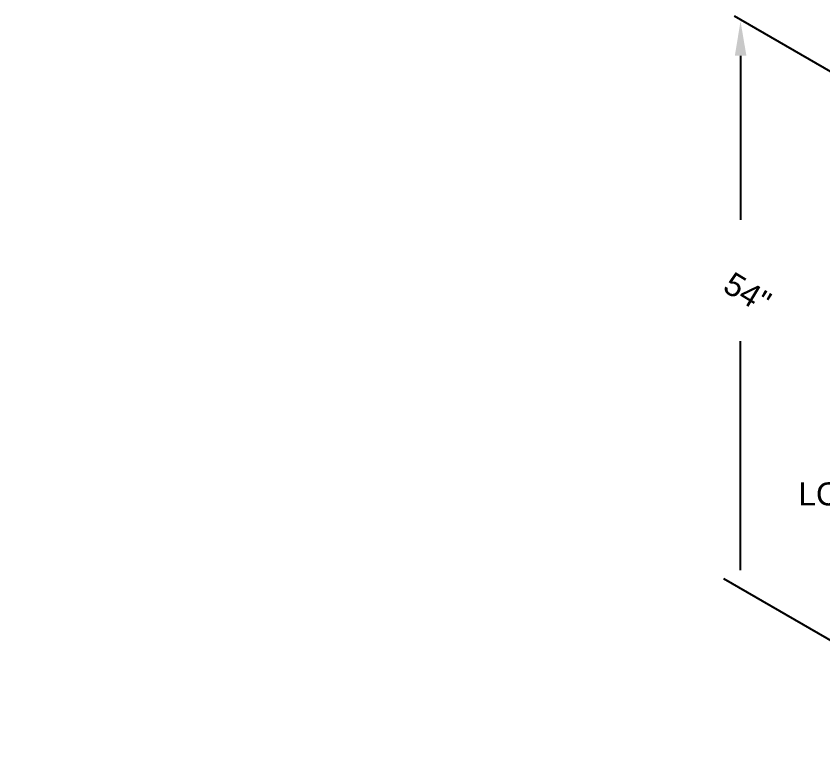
# Model space of a CAD drawing. Header units: feet. Extents: x -208 to 2089, y -974 to 342.
# Drawn here: x 184.2 to 254.5, y -943.3 to -879.6 of the extents above; entities that cross this region are included whole.
import ezdxf
from ezdxf import colors
from ezdxf.entities.mleader import LeaderData, LeaderLine
from ezdxf.math import Vec2, Vec3

# ---------------------------------------------------------------- set-up
doc = ezdxf.new("R2010")
doc.units = ezdxf.units.FT
doc.header["$MEASUREMENT"] = 0
doc.layers.add('DIMENSIONS', color=1, linetype='Continuous')
doc.layers.add('TEXT', color=1, linetype='Continuous')
doc.styles.add('NEI-A', font='arial.ttf', dxfattribs={"height": 0.1})

msp = doc.modelspace()

# ---------------------------------------------------------------- linework, layer by layer
at = {"layer": 'DIMENSIONS'}
for points in [[(283.13563, -900.59085), (246.76399, -879.59524)], [(247.29483, -883.03654), (247.29483, -897.31429)], [(247.29483, -927.79178), (247.29483, -907.87616)], [(271.32903, -943.25933), (245.83044, -928.54228)]]:
    msp.add_lwpolyline(points, dxfattribs=at)
msp.add_solid([(246.8006, -883.03654), (247.80736, -883.03654), (247.29483, -880.03456)], dxfattribs=at)

# ---------------------------------------------------------------- texts
at = {"layer": 'TEXT', "insert": (246.66947, -901.7418), "char_height": 2, "width": 4.1131351, "attachment_point": 1, "rotation": 328.7482662, "line_spacing_factor": 0.9, "style": 'NEI-A'}
msp.add_mtext('54"', dxfattribs=at)

# ---------------------------------------------------------------- leaders
at = {"layer": 'TEXT'}
ml = msp.add_multileader_mtext('Standard', dxfattribs=at)
ml.set_content('ALUMINUM\\PLOCATOR CLIP', color=256, style='NEI-A')
ml.set_leader_properties()
ml.build(insert=Vec2(0, 0))
ml.multileader.update_dxf_attribs({"dogleg_length": 0.0625, "arrow_head_size": 2.5, "scale": 20})
ctx = ml.context
ctx.base_point, ctx.scale, ctx.char_height, ctx.arrow_head_size, ctx.landing_gap_size, ctx.plane_origin = Vec3(251.13964, -918.18176), 20, 2, 2.5, 1.5, Vec3(176.91071, -970.79161)
ctx.text_align_type = 2
notes = []
notes.append((ctx, [(1, (1, 1, 0), (275.55744, -918.18176), (-1, 0), 1.25, [(0, [(280.44482, -914.17301)], 0, [])])]))
ctx.mtext.insert, ctx.mtext.width, ctx.mtext.alignment, ctx.mtext.line_spacing_factor, ctx.mtext.flow_direction = Vec3(272.80744, -917.16471), 24.0519796, 3, 0.9, 5
for ctx, leaders in notes:
    for number, flags, end, landing, length, lines in leaders:
        leader = LeaderData()
        leader.index, (leader.has_last_leader_line, leader.has_dogleg_vector, leader.attachment_direction) = number, flags
        leader.last_leader_point, leader.dogleg_vector, leader.dogleg_length = Vec3(end), Vec3(landing), length
        for number, points, colour, breaks in lines:
            line = LeaderLine()
            line.index, line.vertices, line.color, line.breaks = number, Vec3.list(points), colors.encode_raw_color(colour), breaks
            leader.lines.append(line)
        ctx.leaders.append(leader)

doc.saveas('drawing.dxf')
